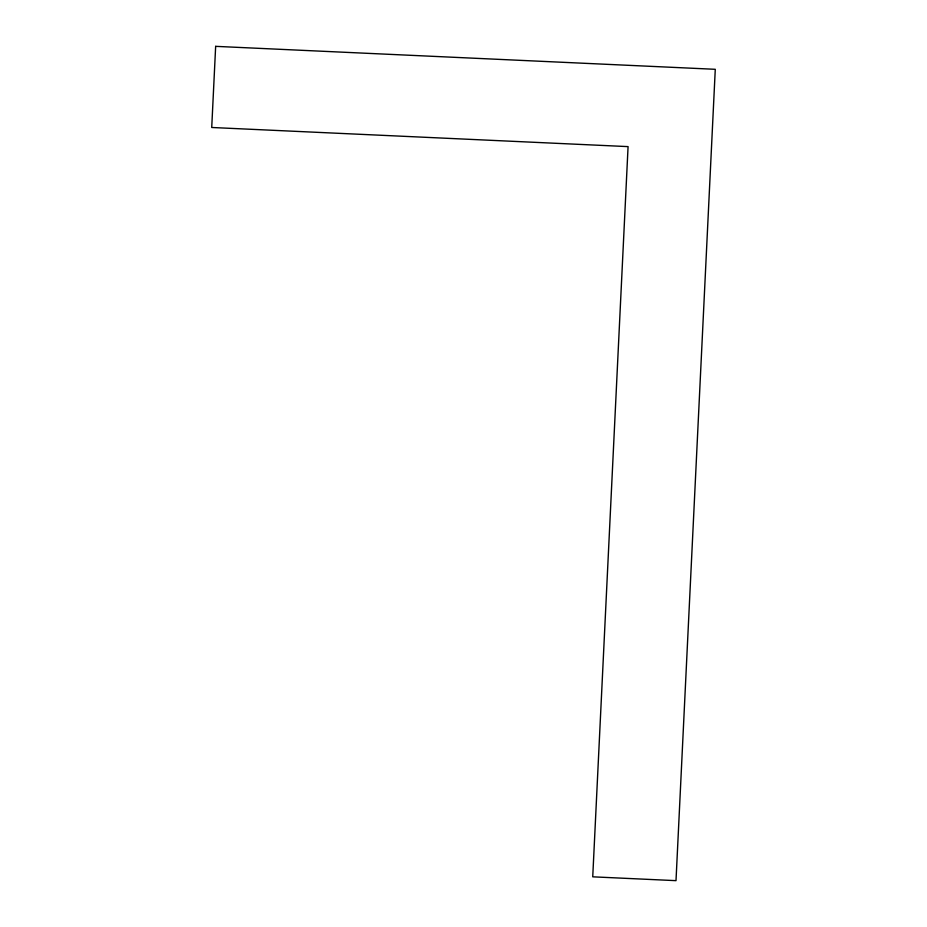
<?xml version="1.0" encoding="UTF-8"?>
<svg xmlns="http://www.w3.org/2000/svg" width="927" height="927" viewBox="0 0 927 927"><rect width="100%" height="100%" fill="white"/><g stroke="black" fill="none" stroke-linecap="round" stroke-linejoin="round"><path stroke-width="1.39" d="M215.655 46.35L211.727 127.486L628.077 146.617L592.735 876.826L676.003 880.65L715.273 69.305L215.655 46.35"/></g></svg>
